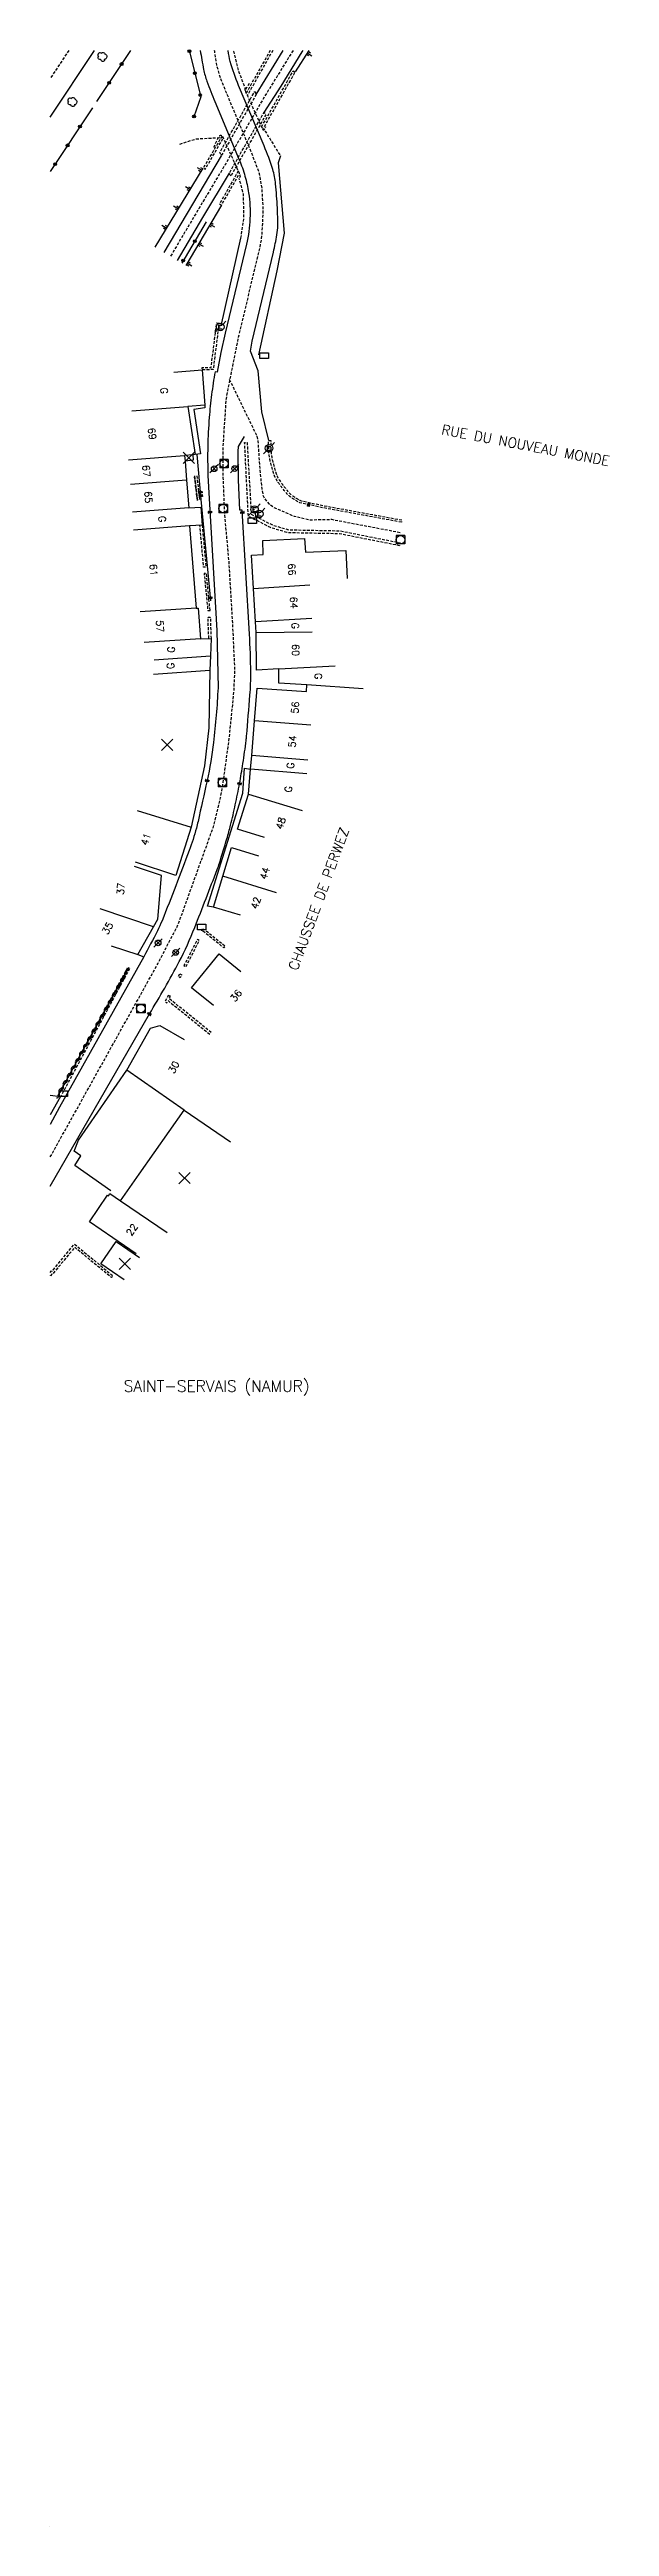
# Model space of a CAD drawing. Header units: millimetres. Extents: x 184000 to 185001, y 129000 to 130000.
# Drawn here: x 184000 to 184099.4, y 129560.6 to 130000.3 of the extents above; entities that cross this region are included whole.
import ezdxf
from ezdxf.enums import TextEntityAlignment as Align

# ---------------------------------------------------------------- set-up
doc = ezdxf.new("R2010")
doc.units = ezdxf.units.MM
doc.linetypes.add('DASHED', pattern=[0.75, 0.5, -0.25])
doc.layers.get('0').update_dxf_attribs({"linetype": 'CONTINUOUS'})
for name, color, linetype in [('W0001', 6, 'DASHED'), ('W0008', 7, 'CONTINUOUS'), ('W0100', 7, 'CONTINUOUS'), ('W0112', 1, 'DASHED'), ('W0211', 2, 'CONTINUOUS'), ('W0300', 7, 'CONTINUOUS'), ('W0310', 3, 'CONTINUOUS'), ('W0322', 7, 'CONTINUOUS'), ('W0400', 7, 'CONTINUOUS'), ('W0420', 7, 'CONTINUOUS'), ('W0454', 7, 'CONTINUOUS'), ('W0471', 7, 'CONTINUOUS'), ('W0980', 7, 'CONTINUOUS'), ('W0989', 7, 'CONTINUOUS'), ('W0991', 7, 'CONTINUOUS'), ('W1102', 7, 'CONTINUOUS'), ('W1471', 7, 'CONTINUOUS')]:
    doc.layers.add(name, color=color, linetype=linetype)
doc.styles.get("Standard").update_dxf_attribs({"font": 'romans.shx', "width": 0.85})

# ---------------------------------------------------------------- blocks, each defined once
blk = doc.blocks.new('t991o')
at = {"color": 0, "linetype": 'Continuous'}
for p, q in [((-1, 1), (1, -1)), ((-1, -1), (1, 1))]:
    blk.add_line(p, q, dxfattribs=at)
blk = doc.blocks.new('t211o')
at = {"color": 0, "linetype": 'Continuous'}
for p, q in [((-0.29, 0.5), (-0.29, 0)), ((0, 1), (0, 0)), ((0.29, 0.5), (0.29, 0))]:
    blk.add_line(p, q, dxfattribs=at)
blk = doc.blocks.new('t322o')
at = {"color": 0, "linetype": 'Continuous'}
for radius in [0.25, 0.15]:
    blk.add_circle((0, 0), radius, dxfattribs=at)
blk = doc.blocks.new('t310o')
at = {"color": 0, "linetype": 'Continuous'}
for centre, start, end in [((-0.5, 0.38), 216.8699, 323.1304), ((0.5, -0.37), 36.8699, 143.1303)]:
    blk.add_arc(centre, 0.625, start, end, dxfattribs=at)
blk = doc.blocks.new('T300')
for p, q in [((-0.8, 0.51), (-0.86, 0.34)), ((-0.86, 0.34), (-0.86, 0.17)), ((-0.86, 0.17), (-0.74, 0.06)), ((-0.69, 0.63), (-0.8, 0.51)), ((-0.8, -0.06), (-0.74, 0.06)), ((-0.74, 0.06), (-0.69, 0.11)), ((-0.57, 0.69), (-0.69, 0.63)), ((-0.46, 0.69), (-0.57, 0.69)), ((-0.29, 0.63), (-0.46, 0.69)), ((-0.29, 0.63), (-0.17, 0.74)), ((-0.23, 0.57), (-0.29, 0.63)), ((-0.17, 0.74), (-0.06, 0.8)), ((-0.06, 0.8), (0.06, 0.8)), ((0.06, 0.8), (0.23, 0.74)), ((0.23, 0.74), (0.34, 0.63)), ((0.34, 0.63), (0.4, 0.51)), ((0.46, 0.46), (0.34, 0.46)), ((0.4, 0.51), (0.4, 0.46)), ((0.57, 0.4), (0.46, 0.46)), ((0.57, 0.4), (0.69, 0.29)), ((0.69, 0.29), (0.74, 0.17)), ((0.74, 0.06), (0.69, -0.17)), ((0.74, 0.17), (0.74, 0.06)), ((-0.8, -0.17), (-0.8, -0.06)), ((-0.8, -0.23), (-0.8, -0.17)), ((-0.74, -0.34), (-0.8, -0.23)), ((-0.69, -0.4), (-0.74, -0.34)), ((-0.51, -0.46), (-0.69, -0.4)), ((-0.4, -0.46), (-0.51, -0.46)), ((-0.4, -0.46), (-0.34, -0.46)), ((-0.34, -0.46), (-0.34, -0.4)), ((-0.34, -0.51), (-0.34, -0.46)), ((-0.29, -0.63), (-0.34, -0.51)), ((-0.17, -0.74), (-0.29, -0.63)), ((-0.06, -0.8), (-0.17, -0.74)), ((0.06, -0.8), (-0.06, -0.8)), ((0.17, -0.74), (0.06, -0.8)), ((0.23, -0.69), (0.17, -0.74)), ((0.29, -0.46), (0.23, -0.46)), ((0.29, -0.63), (0.23, -0.69)), ((0.46, -0.4), (0.29, -0.46)), ((0.34, -0.51), (0.29, -0.63)), ((0.34, -0.51), (0.34, -0.46)), ((0.57, -0.34), (0.46, -0.4)), ((0.63, -0.29), (0.57, -0.34)), ((0.69, -0.17), (0.63, -0.29))]:
    blk.add_line(p, q)
blk = doc.blocks.new('T420')
for p, q in [((0.75, 0.75), (-0.75, 0.75)), ((-0.75, 0.75), (-0.75, -0.75)), ((0.75, 0.75), (0.75, -0.75)), ((0.75, -0.75), (-0.75, -0.75))]:
    blk.add_line(p, q)
blk.add_ellipse((0, 0), major_axis=(-0.53, 0.53), ratio=1, start_param=3.926991, end_param=10.210176)
blk = doc.blocks.new('T454')
for p, q in [((-0.25, 0.25), (0.25, -0.25)), ((-0.25, -0.25), (0.25, 0.25)), ((0.75, 0.75), (0.375, 0.375)), ((-0.375, -0.375), (-0.75, -0.75))]:
    blk.add_line(p, q)
blk.add_ellipse((0, 0), major_axis=(0.354, 0.354), ratio=1, start_param=5.497787143782138, end_param=11.78097245096172)
blk = doc.blocks.new('T471')
for p, q in [((-0.333334, 0.333334), (-0.333334, -0.333334)), ((-0.333334, 0.333334), (0.333334, 0.333334)), ((-0.333334, 0), (0, 0)), ((0.500001, 0.500001), (1.000002, 1.000002)), ((-0.500001, -0.500001), (-1.000002, -1.000002)), ((-0.333334, -0.333334), (0.333334, -0.333334))]:
    blk.add_line(p, q)
blk.add_ellipse((0, 0), major_axis=(0.471405, 0.471405), ratio=1, start_param=5.4977871438, end_param=11.780972451)
blk = doc.blocks.new('T400')
for p, q in [((-0.15, 0.3), (0.15, 0.3)), ((-0.15, -0.25), (-0.15, 0.3)), ((-0.15, 0.15), (0.15, 0.15)), ((-0.15, 0), (0.15, 0)), ((0.15, 0.3), (0.15, -0.25)), ((-0.15, -0.15), (0.15, -0.15)), ((-0.15, -0.25), (-0.15, -0.3)), ((-0.15, -0.3), (0.15, -0.3)), ((0.15, -0.3), (0.15, -0.25))]:
    blk.add_line(p, q)
blk = doc.blocks.new('T1471')
at = {"color": 0, "linetype": 'Continuous', "flags": 128}
blk.add_lwpolyline([(-0.75, -0.5), (-0.75, 0.5), (0.75, 0.5), (0.75, -0.5), (-0.75, -0.5)], dxfattribs=at)

msp = doc.modelspace()

# ---------------------------------------------------------------- linework, layer by layer
at = {"layer": 'W0001', "flags": 128}
for points in [[(184003.43, 130000.14), (184000.14, 129995.17)], [(184000.14, 129803.75), (184019.24, 129838.02), (184022.88, 129845.05), (184029.11, 129862.35), (184030.38, 129867.53), (184030.86, 129870.26), (184031.77, 129876.93), (184031.94, 129878.21), (184032.05, 129879.27), (184032.76, 129886.37), (184032.92, 129890.2), (184032.62, 129896.86), (184031.9, 129909.23), (184031.13, 129917.66), (184030.86, 129924.3), (184030.83, 129926.52), (184030.81, 129929.37), (184031.4, 129938.35), (184033.57, 129949.24), (184037.36, 129965.06), (184037.67, 129966.72), (184037.75, 129967.4), (184037.9, 129970.42), (184037.94, 129971.95), (184037.93, 129972.58), (184037.75, 129975.65), (184037.29, 129978.26), (184035.9, 129981.95), (184031.48, 129992.49), (184030.22, 129995.62), (184029.74, 129997.46), (184029.34, 129999.98), (184029.32, 130000.14)], [(184043.24, 130000.14), (184038.15, 129991.89), (184033.53, 129983.96), (184031.21, 129979.9), (184026.5, 129972.04), (184021.47, 129963.57)], [(184031.93, 129941.76), (184036.84, 129931.66), (184037.01, 129930.73), (184037.18, 129928.1), (184037.35, 129925.64), (184037.69, 129922.38), (184037.9, 129921.2), (184038.12, 129920.69), (184038.95, 129919.68), (184039.86, 129919.01), (184043.43, 129917.46), (184046.29, 129916.82), (184050.06, 129916.91), (184062.38, 129914.57)]]:
    msp.add_lwpolyline(points, dxfattribs=at)
at = {"layer": 'W0008', "flags": 128}
for points in [[(184000.14, 129988.32), (184007.96, 130000.14)], [(184036.69, 129992.32), (184041.47, 130000.14)], [(184038.1, 129989.15), (184041.12, 129993.77), (184044.85, 129999.87), (184045.02, 130000.14)], [(184030.5, 129981.45), (184020.3, 129964.27)], [(184031.92, 129978.35), (184027.16, 129970.47), (184022.65, 129962.88)], [(184027.59, 129937.19), (184027.61, 129936.7), (184025.62, 129936.41), (184026.81, 129928.55), (184025.84, 129928.42)], [(184026.15, 129928.41), (184026.9, 129920.4), (184028.58, 129902.44)], [(184029.14, 129848.05), (184028.03, 129848.24), (184034.31, 129868.28), (184034.64, 129872.74), (184035.71, 129872.58)], [(184015.71, 129839.67), (184016.72, 129839.26)], [(184010.91, 129797.72), (184004.48, 129802.23), (184005.59, 129803.91), (184004.37, 129804.77), (184005.14, 129806.7), (184013.74, 129819.1)]]:
    msp.add_lwpolyline(points, dxfattribs=at)
for points in [[(184026.77, 130000.14, 0.007672), (184027.37, 129996.77, 0.036551), (184027.94, 129994.66, 0.020643), (184029.37, 129991.06), (184033.69, 129980.7, -0.032086), (184034.71, 129977.83, -0.032086), (184035.36, 129974.86, -0.048391), (184035.6, 129970.29, -0.048391), (184034.97, 129965.75), (184031.17, 129949.94), (184030.42, 129946.5), (184029.76, 129943.01), (184029.39, 129943.1, 0.011609), (184028.78, 129939.05, 0.011609), (184028.36, 129934.98, 0.01466), (184028.1, 129929.82, 0.01466), (184028.14, 129924.66), (184029.74, 129897.2), (184029.92, 129887.02, -0.017404), (184029.12, 129877.29, -0.024754), (184027.98, 129870.52, -0.0017), (184026.37, 129863.28, -0.010228), (184026.08, 129862.09, -0.022942), (184024.81, 129858.13, -0.007127), (184019.98, 129845.66, -0.022124), (184019.16, 129843.85, -0.0085), (184016.72, 129839.26), (184001.77, 129812.55), (184000.14, 129809.48)], [(184038.92, 129930.89), (184037.7, 129936.01), (184037.03, 129943.27), (184035.71, 129946.76), (184035.96, 129948.54), (184039.76, 129964.36, 0.020722), (184040.38, 129967.39, 0.038649), (184040.53, 129969.04, 0.014515), (184040.46, 129972.23, 0.010988), (184040.15, 129976.44, 0.04998), (184039.64, 129979.03, 0.029733), (184038.1, 129983.19), (184033.58, 129993.93, -0.028724), (184032.11, 129998.15, -0.041101), (184031.72, 130000.12, -0.041101)], [(184000.14, 129798.54), (184017.74, 129829.11, 0.016971), (184023.03, 129838.4, 0.027374), (184025.78, 129844.44, 0.001594), (184029.79, 129854.76, 0.015237), (184030.17, 129855.86, 0.005428), (184031.5, 129860.22, 0.010023), (184032.15, 129862.61, 0.007897), (184032.99, 129866.24, 0.007669), (184033.75, 129869.99, 0.007496), (184034.35, 129873.56, 0.006544), (184034.92, 129877.66, 0.010524), (184035, 129878.44, 0.001134), (184035.6, 129885.71, 0.022268), (184035.74, 129889.77, 0.013391), (184035.5, 129896.53), (184034.22, 129918.55), (184033.8, 129918.54), (184033.57, 129923.94), (184033.52, 129928.92), (184033.58, 129929.84), (184034.65, 129931.62)]]:
    msp.add_lwpolyline(points, format="xyb", dxfattribs=at)
at = {"layer": 'W0100', "flags": 128}
for points in [[(184022.1, 129943.03), (184027.09, 129943.43), (184027.59, 129937.2), (184024.59, 129936.94), (184025.84, 129928.42), (184025.43, 129928.38), (184025.49, 129927.41), (184024.09, 129927.22), (184024.35, 129923.85), (184024.73, 129918.93), (184026.87, 129919.09), (184027.12, 129915.88), (184024.88, 129915.74), (184026.07, 129901.13), (184026.41, 129901.16), (184026.8, 129895.72), (184028.68, 129895.78), (184028.58, 129892.67), (184028.47, 129890.12), (184028.27, 129879.9), (184027.5, 129873.18), (184025.13, 129862.27), (184022.46, 129853.68), (184015.26, 129856.08)], [(184025.43, 129928.38), (184023.99, 129928.25), (184024.09, 129927.22)], [(184038.19, 129860.44), (184033.41, 129861.9), (184035.32, 129868.13), (184035.71, 129872.58), (184035.91, 129874.96), (184036.41, 129881.12), (184036.86, 129886.95), (184045.64, 129886.35), (184045.72, 129887.51), (184040.74, 129887.85), (184040.72, 129890.34), (184036.73, 129890.13), (184036.67, 129896.83), (184036.59, 129898.72), (184036.23, 129904.65), (184035.88, 129910.57), (184037.96, 129910.67), (184037.87, 129913.14), (184045.31, 129913.5), (184045.43, 129911.05), (184052.62, 129911.39), (184052.86, 129906.4)], [(184033.93, 129846.63), (184029.14, 129848.05), (184030.76, 129853.54), (184032.31, 129858.65), (184037.1, 129857.2)], [(184010.95, 129841.18), (184015.71, 129839.67), (184018.49, 129844.58), (184019.24, 129845.93), (184019.86, 129853.68), (184015.12, 129855.27)], [(184029.12, 129830.59), (184025.22, 129833.72), (184030.1, 129839.78), (184034, 129836.64)], [(184015.36, 129786.55), (184007.09, 129792.18), (184010.32, 129796.92), (184010.45, 129796.83), (184010.72, 129797.23), (184012.61, 129795.94), (184015.91, 129800.66), (184023.89, 129812.05), (184013.74, 129819.1), (184017.93, 129826.59), (184019.58, 129827.04), (184023.94, 129824.6)], [(184000.14, 129814.7), (184001.97, 129814.46), (184000.14, 129811.22)], [(184013.24, 129781.92), (184009.12, 129784.75), (184011.83, 129788.71), (184015.96, 129785.88)]]:
    msp.add_lwpolyline(points, dxfattribs=at)
at = {"layer": 'W0100'}
msp.add_lwpolyline([(184000, 129560.63), (184000, 129560.62)], dxfattribs=at)
at = {"layer": 'W0112', "flags": 128}
for points in [[(184034.76, 129993.08), (184034.73, 129993.51), (184033.67, 129996.24), (184032.72, 130000.14), (184032.72, 130000.14)], [(184039.2, 130000.14), (184034.92, 129992.56), (184037.86, 129986.13), (184038.17, 129986.12), (184038.44, 129986.62)], [(184039.64, 130000.14), (184035.12, 129992.13)], [(184037.66, 129986.56), (184043.27, 129996.51), (184043.6, 129996.32), (184037.85, 129986.14), (184038.12, 129985.85), (184038.3, 129985.81), (184041, 129981.42)], [(184034.93, 129992.56), (184034.76, 129993.08), (184035.62, 129994.5)], [(184023.15, 129983.5), (184026.01, 129984.44), (184029.79, 129984.64), (184030.51, 129984.76), (184030.82, 129984.73)], [(184030.64, 129984.95), (184027.3, 129979.25), (184027.64, 129979.04), (184030.87, 129984.6)], [(184034, 129966.81), (184034.53, 129970.53), (184034.45, 129974.61), (184033.7, 129977.4)], [(184033.8, 129977.56), (184033.89, 129977.87), (184033.71, 129978.3)], [(184025.74, 129924.6), (184026.26, 129920.23)], [(184026.14, 129924.65), (184026.66, 129920.27)], [(184027.12, 129915.88), (184027.76, 129908.44), (184027.36, 129908.41), (184026.72, 129915.85)], [(184028.28, 129895.76), (184028.15, 129899.55), (184028.55, 129899.56), (184028.68, 129895.78)], [(184001.54, 129814.52), (184013.86, 129837.3), (184014.21, 129837.11), (184001.97, 129814.46)], [(184028.72, 129825.82), (184021.23, 129831.84), (184021.46, 129832.27), (184021.11, 129832.46), (184020.46, 129831.26), (184020.81, 129831.07), (184021.03, 129831.49), (184028.47, 129825.51)], [(184000.14, 129783.2), (184000.38, 129783.5), (184000.45, 129783.44), (184004.42, 129788.26), (184011.28, 129782.61), (184011.02, 129782.3), (184004.48, 129787.69), (184000.51, 129782.88), (184000.44, 129782.93), (184000.2, 129782.63), (184000.14, 129782.67)]]:
    msp.add_lwpolyline(points, dxfattribs=at)
for points in [[(184036.71, 129992.32), (184030.5, 129981.45), (184030.25, 129982.04), (184036.43, 129992.84)], [(184032.2, 129977.83), (184031.92, 129978.35), (184038.1, 129989.15), (184038.41, 129988.7)], [(184030.46, 129951.29), (184030.04, 129951.33), (184029.06, 129943.49), (184027.09, 129943.43), (184027.08, 129943.83), (184028.7, 129943.88), (184029.69, 129951.76), (184030.5, 129951.69)], [(184035.09, 129930.57), (184035.82, 129917.8), (184039.63, 129915.89), (184042.43, 129915.06), (184051.57, 129914.87), (184062.26, 129912.75), (184062.16, 129912.22), (184051.51, 129914.33), (184042.42, 129914.52), (184042.14, 129914.58), (184039.23, 129915.43), (184035.31, 129917.48), (184034.65, 129930.55)], [(184026.26, 129920.23), (184025.74, 129924.6)], [(184028.51, 129900.75), (184027.86, 129907.31), (184027.46, 129907.27), (184028.11, 129900.71)], [(184024.24, 129837.51), (184026.61, 129842.16), (184026.25, 129842.34), (184023.88, 129837.69)], [(184027.17, 129844.23), (184027.57, 129844.08), (184031.21, 129841.15), (184030.96, 129840.84), (184027.37, 129843.73), (184027.03, 129843.86)], [(184023.13, 129836.25), (184023.49, 129836.07), (184023.23, 129835.54), (184022.87, 129835.72)]]:
    msp.add_lwpolyline(points, close=True, dxfattribs=at)
msp.add_lwpolyline([(184033.53, 129978.74), (184030.19, 129972.9), (184030.54, 129972.7), (184033.74, 129978.29), (184030.82, 129984.73, 0.126558), (184030.69, 129984.91, 0.126558), (184030.5, 129985.01, 0.147614), (184030.25, 129984.99, 0.147614), (184030.05, 129984.83), (184029.9, 129984.54), (184029.06, 129982.75)], format="xyb", dxfattribs=at)
msp.add_lwpolyline([(184062.5, 129916.39), (184048.54, 129918.96), (184046.03, 129919.5), (184044.44, 129919.85, -0.037957), (184042.89, 129920.8, -0.061988), (184042.07, 129921.55, -0.024108), (184040.51, 129923.6, -0.055559), (184039.98, 129924.59, -0.023473), (184039.74, 129925.26, -0.008899), (184039.24, 129927.09, -0.042216), (184038.97, 129928.67, -0.030399), (184038.92, 129930.89), (184039.32, 129930.88, 0.030399), (184039.37, 129928.7, 0.042216), (184039.63, 129927.19, 0.008899), (184040.13, 129925.38, 0.023473), (184040.35, 129924.74, 0.055559), (184040.84, 129923.83, 0.024108), (184042.38, 129921.81, 0.061988), (184043.12, 129921.12, 0.036872), (184044.57, 129920.23), (184046.12, 129919.89), (184048.62, 129919.35), (184062.57, 129916.79)], format="xyb", close=True, dxfattribs=at)
at = {"layer": 'W0211', "flags": 128}
for points in [[(184046.05, 130000.14), (184046.05, 130000.14), (184043.6, 129996.32)], [(184018.74, 129965.2), (184027.3, 129979.25)], [(184041, 129981.42), (184040.61, 129980.16), (184041.68, 129967.72), (184040.34, 129961.01), (184037.12, 129946.1)], [(184030.54, 129972.7), (184024.19, 129961.96)], [(184030.46, 129951.27), (184034, 129966.81)]]:
    msp.add_lwpolyline(points, dxfattribs=at)
at = {"layer": 'W0310', "flags": 128}
msp.add_lwpolyline([(184014.11, 129837.35), (184001.41, 129814.53)], dxfattribs=at)
at = {"layer": 'W0322', "flags": 128}
for points in [[(184014.41, 130000.14), (184008.36, 129991.06)], [(184024.8, 130000.14), (184026.85, 129991.89), (184025.64, 129988.35)], [(184007.62, 129989.97), (184000.14, 129978.65)], [(184027.84, 129969.73), (184023.48, 129962.38)]]:
    msp.add_lwpolyline(points, dxfattribs=at)
at = {"layer": 'W1102'}
for p, q in [((184014.62, 129936.14), (184024.59, 129936.94)), ((184014.02, 129927.44), (184023.99, 129928.25)), ((184024.35, 129923.85), (184014.38, 129923.07)), ((184036.23, 129904.65), (184046.21, 129905.26)), ((184046.57, 129899.33), (184036.59, 129898.72)), ((184026.8, 129895.72), (184016.82, 129895.02)), ((184036.67, 129896.83), (184046.67, 129896.91)), ((184040.72, 129890.34), (184050.71, 129890.88)), ((184055.7, 129886.84), (184045.72, 129887.51)), ((184046.38, 129880.34), (184036.41, 129881.12)), ((184045.68, 129871.75), (184035.71, 129872.58)), ((184045.88, 129874.15), (184035.91, 129874.96)), ((184035.32, 129868.13), (184044.88, 129865.2)), ((184015.59, 129865.25), (184025.13, 129862.27)), ((184040.33, 129850.63), (184030.76, 129853.54)), ((184018.49, 129844.58), (184009.01, 129847.74)), ((184023.89, 129812.05), (184032.16, 129806.42)), ((184012.61, 129795.94), (184020.87, 129790.31))]:
    msp.add_line(p, q, dxfattribs=at)
at = {"layer": 'W1102', "flags": 128}
for points in [[(184024.73, 129918.93), (184014.76, 129918.15)], [(184024.88, 129915.74), (184014.91, 129914.97)], [(184026.07, 129901.13), (184016.09, 129900.49)], [(184018.49, 129889.41), (184028.47, 129890.12)], [(184018.6, 129891.97), (184028.58, 129892.67)]]:
    msp.add_lwpolyline(points, dxfattribs=at)

# ---------------------------------------------------------------- block references
at = {"layer": 'W0211'}
for p, rotation in [((184045.76, 129999.68), 237.2662560607192), ((184027.06, 129978.86), 58.65020511416749), ((184022.9, 129972.03), 58.65020511416749), ((184024.98, 129975.44), 58.65020511416749), ((184020.82, 129968.61), 58.65020511416749), ((184028.5, 129969.26), 239.3931214437316), ((184026.47, 129965.82), 239.3931214437316), ((184024.43, 129962.37), 239.3931214437316)]:
    msp.add_blockref('t211o', p, dxfattribs=dict(at, rotation=rotation))
at = {"layer": 'W0300'}
for p in [(184009.45, 129999), (184004.13, 129990.96)]:
    msp.add_blockref('T300', p, dxfattribs=at)
at = {"layer": 'W0310', "rotation": 240.8881744984666}
for p in [(184013.38, 129836.03), (184011.19, 129832.1), (184011.92, 129833.41), (184012.65, 129834.72), (184008.27, 129826.86), (184009, 129828.17), (184009.73, 129829.48), (184010.46, 129830.79), (184006.08, 129822.93), (184006.81, 129824.24), (184007.54, 129825.55), (184003.9, 129819), (184004.63, 129820.31), (184005.35, 129821.62), (184001.71, 129815.07), (184002.44, 129816.38), (184003.17, 129817.69)]:
    msp.add_blockref('t310o', p, dxfattribs=at)
at = {"layer": 'W0322'}
for p, rotation in [((184024.84, 130000), 283.907026650897), ((184010.58, 129994.39), 236.3187029567754), ((184012.8, 129997.72), 236.3187029567754), ((184025.8, 129996.11), 283.907026650897), ((184026.76, 129992.23), 283.907026650897), ((184005.41, 129986.63), 236.5682133256741), ((184025.67, 129988.44), 251.2082786725737), ((184003.21, 129983.29), 236.5682133256741), ((184001.01, 129979.95), 236.5682133256741), ((184025.8, 129966.29), 239.2908775292529), ((184023.75, 129962.85), 239.2908775292529)]:
    msp.add_blockref('t322o', p, dxfattribs=dict(at, rotation=rotation))
at = {"layer": 'W0400'}
for p, rotation in [((184026.77, 129921.72), 275.4455378196546), ((184026.84, 129921.11), 275.2885860193782), ((184028.48, 129918.17), 274.1737331204858), ((184034.27, 129918.12), 96.75013039284842), ((184046.03, 129919.5), 167.9650946344912), ((184028.54, 129902.98), 274.7603341873152), ((184027.98, 129870.52), 257.5515475558616), ((184033.75, 129869.99), 80.67454260743703), ((184017.74, 129829.11), 59.11461847202534)]:
    msp.add_blockref('T400', p, dxfattribs=dict(at, rotation=rotation))
at = {"layer": 'W0420'}
for p in [(184030.97, 129926.79), (184030.83, 129918.81), (184062.33, 129913.28), (184030.69, 129870.18), (184016.21, 129830.05)]:
    msp.add_blockref('T420', p, dxfattribs=at)
at = {"layer": 'W0454'}
for p in [(184029.24, 129925.89), (184032.88, 129925.91), (184019.28, 129841.72), (184022.41, 129840.03)]:
    msp.add_blockref('T454', p, dxfattribs=at)
at = {"layer": 'W0471'}
for p in [(184030.33, 129951.06), (184038.98, 129929.53), (184036.41, 129918.65), (184037.25, 129917.86)]:
    msp.add_blockref('T471', p, dxfattribs=at)
at = {"layer": 'W0991', "rotation": 0.1064070429712402}
for p in [(184024.74, 129927.83), (184020.88, 129876.87), (184023.98, 129799.98), (184013.36, 129784.75)]:
    msp.add_blockref('t991o', p, dxfattribs=at)
at = {"layer": 'W1471'}
for p in [(184038.12, 129945.98), (184036.01, 129916.67), (184027.03, 129844.52), (184002.47, 129814.97)]:
    msp.add_blockref('T1471', p, dxfattribs=at)

# ---------------------------------------------------------------- texts
at = {"layer": 'W0980'}
msp.add_text('SAINT-SERVAIS (NAMUR)', height=2, dxfattribs=at).set_placement((184029.69, 129762.91), align=Align.MIDDLE)
at = {"layer": 'W0989'}
for s, rotation, p in [('RUE DU NOUVEAU MONDE', 349.2393, (184084.54, 129930.07)), ('CHAUSSEE DE PERWEZ', 69.8005, (184047.81, 129849.52))]:
    msp.add_text(s, height=1.75, rotation=rotation, dxfattribs=at).set_placement(p, align=Align.MIDDLE)
at = {"layer": 'W0991'}
for s, rotation, p in [('G', 274.6145, (184020.36, 129939.75)), ('69', 278.366, (184018.22, 129932.1)), ('67', 274.4956, (184017.2, 129925.49)), ('65', 274.4599, (184017.56, 129920.84)), ('G', 274.3722, (184020.01, 129916.95)), ('61', 274.3722, (184018.49, 129907.93)), ('66', 273.4415, (184043.04, 129908.02)), ('64', 273.4415, (184043.39, 129902.11)), ('57', 274.0433, (184019.62, 129897.94)), ('G', 272.5003, (184043.63, 129898.01)), ('G', 87.5585, (184021.6, 129893.77)), ('60', 270.4554, (184043.7, 129893.69)), ('G', 87.5585, (184021.49, 129890.9)), ('G', 270.4554, (184047.73, 129889.05)), ('56', 85.5345, (184043.62, 129883.49)), ('54', 85.3906, (184043.14, 129877.48)), ('G', 85.2107, (184042.79, 129873.18)), ('G', 84.9234, (184042.42, 129869)), ('48', 72.9465, (184041.06, 129862.96)), ('41', 72.6891, (184017.13, 129860.13)), ('44', 73.1167, (184038.24, 129854.06)), ('37', 85.3878, (184012.65, 129851.31)), ('42', 73.5398, (184036.66, 129848.81)), ('35', 60.4459, (184010.31, 129844.33)), ('36', 51.1813, (184033.12, 129832.36)), ('30', 60.7522, (184022.07, 129819.65)), ('22', 55.7362, (184014.63, 129790.81))]:
    msp.add_text(s, height=1.25, rotation=rotation, dxfattribs=at).set_placement(p, align=Align.MIDDLE)

doc.saveas('drawing.dxf')
